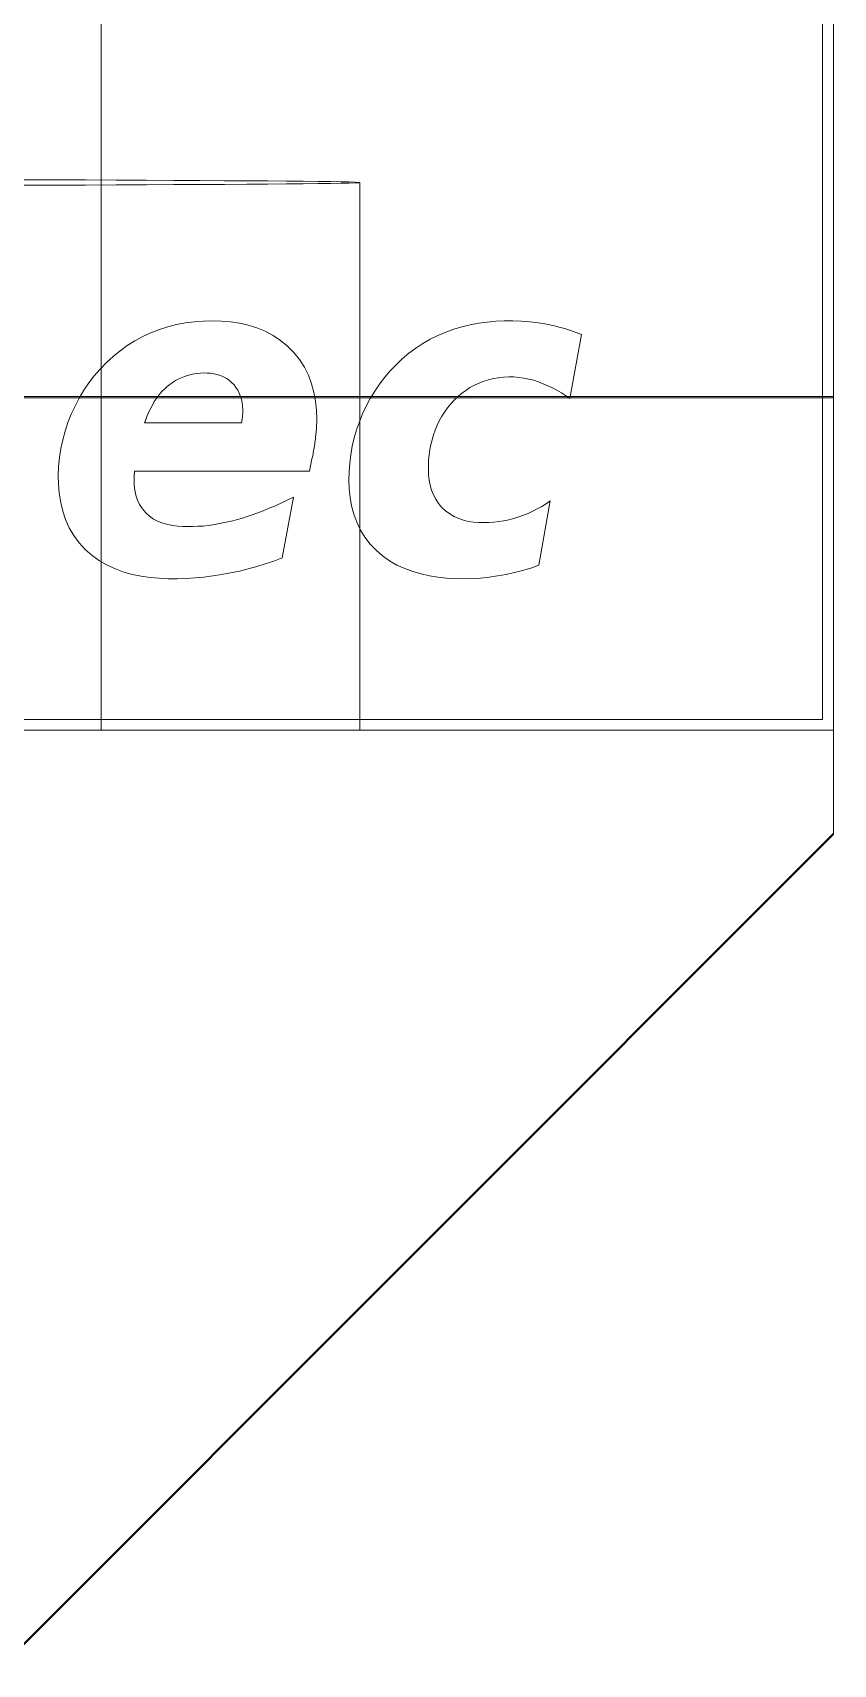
# Model space of a CAD drawing. Header units: millimetres. Extents: x 37984 to 70752, y 14140 to 37584.
# Drawn here: x 45894.26 to 45901.64, y 28283.47 to 28298.5 of the extents above; entities that cross this region are included whole.
import ezdxf

# ---------------------------------------------------------------- set-up
doc = ezdxf.new("R2010")
doc.units = ezdxf.units.MM
doc.layers.add('000-PI-Oprema', color=30, linetype='Continuous', lineweight=5)

# ---------------------------------------------------------------- blocks, each defined once
blk = doc.blocks.new('DELTA IP 30 - 47506030')
at = {"layer": '000-PI-Oprema'}
for p, q in [((47310.053, 28634.374), (47326.973, 28634.374)), ((47323.898, 28608.374), (47323.898, 28634.374)), ((47323.911, 28608.374), (47323.911, 28634.374)), ((47327.932, 28634.374), (47326.973, 28634.374)), ((47326.973, 28634.374), (47326.973, 28634.374)), ((47326.973, 28634.374), (47326.973, 28634.374)), ((47326.973, 28634.374), (47326.973, 28608.374)), ((47327.922, 28634.374), (47335.567, 28626.729)), ((47335.577, 28626.729), (47327.932, 28634.374)), ((47326.873, 28634.274), (47310.033, 28634.274)), ((47326.873, 28608.474), (47326.873, 28634.274)), ((47326.873, 28634.274), (47326.873, 28634.274)), ((47323.281, 28631.924), (47323.289, 28631.95)), ((47323.289, 28631.95), (47323.298, 28631.976)), ((47323.298, 28631.976), (47323.307, 28632.002)), ((47323.307, 28632.002), (47323.317, 28632.028)), ((47323.317, 28632.028), (47323.326, 28632.053)), ((47323.326, 28632.053), (47323.916, 28631.943)), ((47323.326, 28632.053), (47323.326, 28632.053)), ((47323.326, 28632.053), (47323.326, 28632.053)), ((47323.326, 28632.053), (47323.326, 28632.053)), ((47323.326, 28632.053), (47323.326, 28632.053)), ((47323.326, 28632.053), (47323.326, 28632.053)), ((47323.326, 28632.053), (47323.326, 28632.053)), ((47323.326, 28632.053), (47323.326, 28632.053)), ((47323.916, 28631.943), (47323.89, 28631.905)), ((47323.916, 28631.943), (47323.916, 28631.943)), ((47323.916, 28631.943), (47323.916, 28631.943)), ((47323.916, 28631.943), (47323.916, 28631.943)), ((47323.916, 28631.943), (47323.916, 28631.943)), ((47323.916, 28631.943), (47323.916, 28631.943)), ((47323.916, 28631.943), (47323.916, 28631.943)), ((47323.916, 28631.943), (47323.916, 28631.943)), ((47323.241, 28631.773), (47323.244, 28631.787)), ((47323.244, 28631.787), (47323.247, 28631.801)), ((47323.247, 28631.801), (47323.251, 28631.815)), ((47323.251, 28631.815), (47323.254, 28631.829)), ((47323.251, 28631.815), (47323.251, 28631.815)), ((47323.251, 28631.815), (47323.251, 28631.815)), ((47323.251, 28631.815), (47323.251, 28631.815)), ((47323.251, 28631.815), (47323.251, 28631.815)), ((47323.251, 28631.815), (47323.251, 28631.815)), ((47323.251, 28631.815), (47323.251, 28631.815)), ((47323.254, 28631.829), (47323.258, 28631.843)), ((47323.258, 28631.843), (47323.261, 28631.857)), ((47323.261, 28631.857), (47323.265, 28631.87)), ((47323.265, 28631.87), (47323.269, 28631.884)), ((47323.269, 28631.884), (47323.273, 28631.898)), ((47323.273, 28631.898), (47323.281, 28631.924)), ((47323.273, 28631.898), (47323.273, 28631.898)), ((47323.273, 28631.898), (47323.273, 28631.898)), ((47323.273, 28631.898), (47323.273, 28631.898)), ((47323.273, 28631.898), (47323.273, 28631.898)), ((47323.273, 28631.898), (47323.273, 28631.898)), ((47323.273, 28631.898), (47323.273, 28631.898)), ((47323.819, 28631.784), (47323.799, 28631.742)), ((47323.841, 28631.825), (47323.819, 28631.784)), ((47323.865, 28631.866), (47323.841, 28631.825)), ((47323.89, 28631.905), (47323.865, 28631.866)), ((47323.21, 28631.576), (47323.219, 28631.654)), ((47323.219, 28631.654), (47323.233, 28631.731)), ((47323.233, 28631.731), (47323.235, 28631.745)), ((47323.233, 28631.731), (47323.233, 28631.731)), ((47323.233, 28631.731), (47323.233, 28631.731)), ((47323.233, 28631.731), (47323.233, 28631.731)), ((47323.233, 28631.731), (47323.233, 28631.731)), ((47323.233, 28631.731), (47323.233, 28631.731)), ((47323.233, 28631.731), (47323.233, 28631.731)), ((47323.233, 28631.731), (47323.233, 28631.731)), ((47323.235, 28631.745), (47323.238, 28631.759)), ((47323.238, 28631.759), (47323.241, 28631.773)), ((47323.763, 28631.656), (47323.749, 28631.612)), ((47323.78, 28631.699), (47323.763, 28631.656)), ((47323.799, 28631.742), (47323.78, 28631.699)), ((47324.86, 28631.764), (47325.452, 28631.658)), ((47324.886, 28631.725), (47324.86, 28631.764)), ((47324.86, 28631.764), (47324.86, 28631.764)), ((47324.86, 28631.764), (47324.86, 28631.764)), ((47324.86, 28631.764), (47324.86, 28631.764)), ((47324.86, 28631.764), (47324.86, 28631.764)), ((47324.86, 28631.764), (47324.86, 28631.764)), ((47324.86, 28631.764), (47324.86, 28631.764)), ((47324.86, 28631.764), (47324.86, 28631.764)), ((47324.911, 28631.685), (47324.886, 28631.725)), ((47324.934, 28631.644), (47324.911, 28631.685)), ((47324.955, 28631.603), (47324.934, 28631.644)), ((47325.452, 28631.658), (47325.478, 28631.584)), ((47325.452, 28631.658), (47325.452, 28631.658)), ((47325.452, 28631.658), (47325.452, 28631.658)), ((47325.452, 28631.658), (47325.452, 28631.658)), ((47325.452, 28631.658), (47325.452, 28631.658)), ((47325.452, 28631.658), (47325.452, 28631.658)), ((47325.452, 28631.658), (47325.452, 28631.658)), ((47325.452, 28631.658), (47325.452, 28631.658)), ((47323.201, 28631.418), (47323.203, 28631.497)), ((47323.203, 28631.497), (47323.21, 28631.576)), ((47323.728, 28631.521), (47323.722, 28631.474)), ((47323.737, 28631.567), (47323.728, 28631.521)), ((47323.749, 28631.612), (47323.737, 28631.567)), ((47324.975, 28631.56), (47324.955, 28631.603)), ((47324.992, 28631.517), (47324.975, 28631.56)), ((47325.008, 28631.473), (47324.992, 28631.517)), ((47325.478, 28631.584), (47325.5, 28631.509)), ((47325.5, 28631.509), (47325.52, 28631.433)), ((47323.201, 28631.34), (47323.201, 28631.418)), ((47323.205, 28631.261), (47323.201, 28631.34)), ((47323.722, 28631.474), (47323.718, 28631.428)), ((47323.718, 28631.428), (47323.718, 28631.381)), ((47323.718, 28631.381), (47323.72, 28631.334)), ((47323.72, 28631.334), (47323.725, 28631.288)), ((47325.021, 28631.428), (47325.008, 28631.473)), ((47325.033, 28631.382), (47325.021, 28631.428)), ((47325.043, 28631.337), (47325.033, 28631.382)), ((47325.05, 28631.291), (47325.043, 28631.337)), ((47325.52, 28631.433), (47325.537, 28631.356)), ((47325.537, 28631.356), (47325.551, 28631.278)), ((47323.213, 28631.182), (47323.205, 28631.261)), ((47323.223, 28631.105), (47323.213, 28631.182)), ((47323.725, 28631.288), (47323.733, 28631.242)), ((47323.733, 28631.242), (47323.744, 28631.196)), ((47323.744, 28631.196), (47323.758, 28631.151)), ((47325.056, 28631.244), (47325.05, 28631.291)), ((47325.059, 28631.197), (47325.056, 28631.244)), ((47325.06, 28631.151), (47325.059, 28631.197)), ((47325.551, 28631.278), (47325.562, 28631.2)), ((47325.562, 28631.2), (47325.57, 28631.122)), ((47323.237, 28631.027), (47323.223, 28631.105)), ((47323.758, 28631.151), (47323.774, 28631.108)), ((47323.774, 28631.108), (47323.794, 28631.065)), ((47323.794, 28631.065), (47323.816, 28631.024)), ((47325.048, 28631.011), (47325.055, 28631.057)), ((47325.055, 28631.057), (47325.059, 28631.104)), ((47325.059, 28631.104), (47325.06, 28631.151)), ((47325.57, 28631.122), (47325.575, 28631.044)), ((47325.575, 28631.044), (47325.577, 28630.965)), ((47323.255, 28630.95), (47323.237, 28631.027)), ((47323.278, 28630.874), (47323.255, 28630.95)), ((47323.816, 28631.024), (47323.842, 28630.985)), ((47323.842, 28630.985), (47323.87, 28630.947)), ((47323.87, 28630.947), (47323.9, 28630.911)), ((47323.9, 28630.911), (47323.932, 28630.877)), ((47325.003, 28630.878), (47325.022, 28630.921)), ((47325.022, 28630.921), (47325.037, 28630.965)), ((47325.037, 28630.965), (47325.048, 28631.011)), ((47325.575, 28630.886), (47325.571, 28630.807)), ((47325.577, 28630.965), (47325.575, 28630.886)), ((47323.304, 28630.8), (47323.278, 28630.874)), ((47323.335, 28630.728), (47323.304, 28630.8)), ((47323.932, 28630.877), (47323.966, 28630.846)), ((47323.966, 28630.846), (47324.003, 28630.816)), ((47324.003, 28630.816), (47324.041, 28630.788)), ((47324.041, 28630.788), (47324.08, 28630.763)), ((47324.08, 28630.763), (47324.121, 28630.74)), ((47324.121, 28630.74), (47324.163, 28630.72)), ((47324.845, 28630.708), (47324.884, 28630.735)), ((47324.884, 28630.735), (47324.92, 28630.765)), ((47324.92, 28630.765), (47324.952, 28630.799)), ((47324.952, 28630.799), (47324.98, 28630.837)), ((47324.98, 28630.837), (47325.003, 28630.878)), ((47325.571, 28630.807), (47325.562, 28630.728)), ((47323.37, 28630.657), (47323.335, 28630.728)), ((47323.409, 28630.589), (47323.37, 28630.657)), ((47323.453, 28630.524), (47323.409, 28630.589)), ((47324.163, 28630.72), (47324.207, 28630.702)), ((47324.207, 28630.702), (47324.251, 28630.687)), ((47324.251, 28630.687), (47324.296, 28630.674)), ((47324.296, 28630.674), (47324.341, 28630.663)), ((47324.341, 28630.663), (47324.387, 28630.654)), ((47324.387, 28630.654), (47324.434, 28630.648)), ((47324.434, 28630.648), (47324.481, 28630.643)), ((47324.481, 28630.643), (47324.528, 28630.641)), ((47324.528, 28630.641), (47324.575, 28630.641)), ((47324.575, 28630.641), (47324.621, 28630.643)), ((47324.621, 28630.643), (47324.668, 28630.649)), ((47324.668, 28630.649), (47324.714, 28630.657)), ((47324.714, 28630.657), (47324.76, 28630.67)), ((47324.76, 28630.67), (47324.803, 28630.687)), ((47324.803, 28630.687), (47324.845, 28630.708)), ((47325.55, 28630.65), (47325.533, 28630.573)), ((47325.562, 28630.728), (47325.55, 28630.65)), ((47323.5, 28630.461), (47323.453, 28630.524)), ((47323.551, 28630.4), (47323.5, 28630.461)), ((47325.511, 28630.497), (47325.484, 28630.423)), ((47325.533, 28630.573), (47325.511, 28630.497)), ((47323.605, 28630.343), (47323.551, 28630.4)), ((47323.661, 28630.289), (47323.605, 28630.343)), ((47323.721, 28630.238), (47323.661, 28630.289)), ((47325.412, 28630.282), (47325.367, 28630.218)), ((47325.451, 28630.351), (47325.412, 28630.282)), ((47325.484, 28630.423), (47325.451, 28630.351)), ((47323.784, 28630.191), (47323.721, 28630.238)), ((47323.849, 28630.146), (47323.784, 28630.191)), ((47323.917, 28630.105), (47323.849, 28630.146)), ((47325.315, 28630.158), (47325.258, 28630.103)), ((47325.367, 28630.218), (47325.315, 28630.158)), ((47326.973, 28630.009), (47321.927, 28630.009)), ((47323.986, 28630.068), (47323.917, 28630.105)), ((47324.058, 28630.034), (47323.986, 28630.068)), ((47324.13, 28630.005), (47324.058, 28630.034)), ((47324.205, 28629.979), (47324.13, 28630.005)), ((47325.056, 28629.98), (47324.982, 28629.953)), ((47325.128, 28630.014), (47325.056, 28629.98)), ((47325.195, 28630.055), (47325.128, 28630.014)), ((47325.258, 28630.103), (47325.195, 28630.055)), ((47324.28, 28629.957), (47324.205, 28629.979)), ((47324.357, 28629.939), (47324.28, 28629.957)), ((47324.435, 28629.925), (47324.357, 28629.939)), ((47324.513, 28629.915), (47324.435, 28629.925)), ((47324.591, 28629.909), (47324.513, 28629.915)), ((47324.67, 28629.907), (47324.591, 28629.909)), ((47324.749, 28629.911), (47324.67, 28629.907)), ((47324.828, 28629.919), (47324.749, 28629.911)), ((47324.906, 28629.933), (47324.828, 28629.919)), ((47324.982, 28629.953), (47324.906, 28629.933)), ((47323.628, 28629.497), (47323.702, 28629.535)), ((47323.702, 28629.535), (47323.78, 28629.564)), ((47323.78, 28629.564), (47323.86, 28629.586)), ((47323.86, 28629.586), (47323.942, 28629.601)), ((47323.942, 28629.601), (47324.025, 28629.609)), ((47324.025, 28629.609), (47324.108, 28629.612)), ((47324.108, 28629.612), (47324.192, 28629.609)), ((47324.192, 28629.609), (47324.275, 28629.601)), ((47324.275, 28629.601), (47324.284, 28629.6)), ((47324.275, 28629.601), (47324.275, 28629.601)), ((47324.275, 28629.601), (47324.275, 28629.601)), ((47324.275, 28629.601), (47324.275, 28629.601)), ((47324.275, 28629.601), (47324.275, 28629.601)), ((47324.275, 28629.601), (47324.275, 28629.601)), ((47324.275, 28629.601), (47324.275, 28629.601)), ((47324.275, 28629.601), (47324.275, 28629.601)), ((47324.284, 28629.6), (47324.293, 28629.599)), ((47324.293, 28629.599), (47324.302, 28629.598)), ((47324.302, 28629.598), (47324.311, 28629.597)), ((47324.311, 28629.597), (47324.32, 28629.595)), ((47324.32, 28629.595), (47324.329, 28629.594)), ((47324.329, 28629.594), (47324.338, 28629.593)), ((47324.329, 28629.594), (47324.329, 28629.594)), ((47324.329, 28629.594), (47324.329, 28629.594)), ((47324.329, 28629.594), (47324.329, 28629.594)), ((47324.329, 28629.594), (47324.329, 28629.594)), ((47324.329, 28629.594), (47324.329, 28629.594)), ((47324.329, 28629.594), (47324.329, 28629.594)), ((47324.338, 28629.593), (47324.347, 28629.591)), ((47324.347, 28629.591), (47324.356, 28629.59)), ((47324.356, 28629.59), (47324.365, 28629.588)), ((47324.365, 28629.588), (47324.374, 28629.587)), ((47324.374, 28629.587), (47324.383, 28629.585)), ((47324.383, 28629.585), (47324.383, 28629.585)), ((47324.383, 28629.585), (47324.383, 28629.585)), ((47324.383, 28629.585), (47324.383, 28629.585)), ((47324.383, 28629.585), (47324.383, 28629.585)), ((47324.383, 28629.585), (47324.383, 28629.585)), ((47324.383, 28629.585), (47324.383, 28629.585)), ((47324.383, 28629.585), (47324.398, 28629.582)), ((47324.398, 28629.582), (47324.413, 28629.579)), ((47324.413, 28629.579), (47324.427, 28629.577)), ((47324.427, 28629.577), (47324.442, 28629.574)), ((47324.442, 28629.574), (47324.457, 28629.571)), ((47324.457, 28629.571), (47324.472, 28629.567)), ((47324.472, 28629.567), (47324.587, 28629.544)), ((47324.472, 28629.567), (47324.472, 28629.567)), ((47324.472, 28629.567), (47324.472, 28629.567)), ((47324.472, 28629.567), (47324.472, 28629.567)), ((47324.472, 28629.567), (47324.472, 28629.567)), ((47324.472, 28629.567), (47324.472, 28629.567)), ((47324.472, 28629.567), (47324.472, 28629.567)), ((47324.472, 28629.567), (47324.472, 28629.567)), ((47324.587, 28629.544), (47324.587, 28627.931)), ((47324.587, 28629.544), (47324.587, 28629.544)), ((47324.587, 28629.544), (47324.587, 28629.544)), ((47324.587, 28629.544), (47324.587, 28629.544)), ((47324.587, 28629.544), (47324.587, 28629.544)), ((47324.587, 28629.544), (47324.587, 28629.544)), ((47324.587, 28629.544), (47324.587, 28629.544)), ((47324.587, 28629.544), (47324.587, 28629.544)), ((47323.434, 28629.342), (47323.493, 28629.401)), ((47323.493, 28629.401), (47323.558, 28629.453)), ((47323.558, 28629.453), (47323.628, 28629.497)), ((47324.824, 28629.398), (47325.385, 28629.292)), ((47324.844, 28629.357), (47324.824, 28629.398)), ((47324.824, 28629.398), (47324.824, 28629.398)), ((47324.824, 28629.398), (47324.824, 28629.398)), ((47324.824, 28629.398), (47324.824, 28629.398)), ((47324.824, 28629.398), (47324.824, 28629.398)), ((47324.824, 28629.398), (47324.824, 28629.398)), ((47324.824, 28629.398), (47324.824, 28629.398)), ((47324.824, 28629.398), (47324.824, 28629.398)), ((47323.335, 28629.209), (47323.381, 28629.278)), ((47323.381, 28629.278), (47323.434, 28629.342)), ((47324.865, 28629.315), (47324.844, 28629.357)), ((47324.884, 28629.273), (47324.865, 28629.315)), ((47324.904, 28629.231), (47324.884, 28629.273)), ((47324.922, 28629.188), (47324.904, 28629.231)), ((47325.385, 28629.292), (47325.414, 28629.215)), ((47325.385, 28629.292), (47325.385, 28629.292)), ((47325.385, 28629.292), (47325.385, 28629.292)), ((47325.385, 28629.292), (47325.385, 28629.292)), ((47325.385, 28629.292), (47325.385, 28629.292)), ((47325.385, 28629.292), (47325.385, 28629.292)), ((47325.385, 28629.292), (47325.385, 28629.292)), ((47325.385, 28629.292), (47325.385, 28629.292)), ((47323.265, 28629.059), (47323.296, 28629.136)), ((47323.296, 28629.136), (47323.335, 28629.209)), ((47324.94, 28629.145), (47324.922, 28629.188)), ((47324.957, 28629.102), (47324.94, 28629.145)), ((47324.974, 28629.059), (47324.957, 28629.102)), ((47325.414, 28629.215), (47325.44, 28629.137)), ((47325.44, 28629.137), (47325.464, 28629.058)), ((47323.222, 28628.898), (47323.24, 28628.98)), ((47323.24, 28628.98), (47323.265, 28629.059)), ((47324.018, 28628.929), (47323.987, 28628.927)), ((47324.049, 28628.929), (47324.018, 28628.929)), ((47324.08, 28628.927), (47324.049, 28628.929)), ((47324.989, 28629.015), (47324.974, 28629.059)), ((47325.004, 28628.971), (47324.989, 28629.015)), ((47325.018, 28628.927), (47325.004, 28628.971)), ((47325.464, 28629.058), (47325.486, 28628.979)), ((47325.486, 28628.979), (47325.506, 28628.898)), ((47323.203, 28628.733), (47323.209, 28628.816)), ((47323.209, 28628.816), (47323.222, 28628.898)), ((47323.731, 28628.778), (47323.716, 28628.751)), ((47323.748, 28628.804), (47323.731, 28628.778)), ((47323.768, 28628.827), (47323.748, 28628.804)), ((47323.79, 28628.849), (47323.768, 28628.827)), ((47323.815, 28628.867), (47323.79, 28628.849)), ((47323.841, 28628.884), (47323.815, 28628.867)), ((47323.868, 28628.897), (47323.841, 28628.884)), ((47323.897, 28628.908), (47323.868, 28628.897)), ((47323.927, 28628.917), (47323.897, 28628.908)), ((47323.957, 28628.923), (47323.927, 28628.917)), ((47323.987, 28628.927), (47323.957, 28628.923)), ((47324.11, 28628.923), (47324.08, 28628.927)), ((47324.14, 28628.917), (47324.11, 28628.923)), ((47324.14, 28628.025), (47324.14, 28628.917)), ((47324.14, 28628.917), (47324.14, 28628.917)), ((47324.14, 28628.917), (47324.14, 28628.917)), ((47324.14, 28628.917), (47324.14, 28628.917)), ((47324.14, 28628.917), (47324.14, 28628.917)), ((47324.14, 28628.917), (47324.14, 28628.917)), ((47324.14, 28628.917), (47324.14, 28628.917)), ((47324.14, 28628.917), (47324.14, 28628.917)), ((47325.031, 28628.882), (47325.018, 28628.927)), ((47325.043, 28628.837), (47325.031, 28628.882)), ((47325.053, 28628.792), (47325.043, 28628.837)), ((47325.063, 28628.747), (47325.053, 28628.792)), ((47325.506, 28628.898), (47325.523, 28628.817)), ((47325.523, 28628.817), (47325.538, 28628.736)), ((47323.201, 28628.65), (47323.203, 28628.733)), ((47323.203, 28628.567), (47323.201, 28628.65)), ((47323.684, 28628.633), (47323.682, 28628.602)), ((47323.688, 28628.663), (47323.684, 28628.633)), ((47323.695, 28628.693), (47323.688, 28628.663)), ((47323.704, 28628.723), (47323.695, 28628.693)), ((47323.716, 28628.751), (47323.704, 28628.723)), ((47325.072, 28628.701), (47325.063, 28628.747)), ((47325.08, 28628.655), (47325.072, 28628.701)), ((47325.086, 28628.609), (47325.08, 28628.655)), ((47325.538, 28628.736), (47325.551, 28628.654)), ((47325.551, 28628.654), (47325.561, 28628.572)), ((47323.21, 28628.484), (47323.203, 28628.567)), ((47323.221, 28628.402), (47323.21, 28628.484)), ((47323.682, 28628.602), (47323.681, 28628.571)), ((47323.681, 28628.571), (47323.683, 28628.541)), ((47323.683, 28628.541), (47323.686, 28628.51)), ((47323.686, 28628.51), (47323.69, 28628.48)), ((47323.69, 28628.48), (47323.696, 28628.45)), ((47325.091, 28628.563), (47325.086, 28628.609)), ((47325.094, 28628.516), (47325.091, 28628.563)), ((47325.096, 28628.47), (47325.094, 28628.516)), ((47325.561, 28628.572), (47325.569, 28628.49)), ((47325.569, 28628.49), (47325.574, 28628.408)), ((47323.236, 28628.32), (47323.221, 28628.402)), ((47323.696, 28628.45), (47323.704, 28628.42)), ((47323.704, 28628.42), (47323.713, 28628.391)), ((47323.713, 28628.391), (47323.725, 28628.362)), ((47323.725, 28628.362), (47323.737, 28628.334)), ((47323.737, 28628.334), (47323.752, 28628.308)), ((47325.086, 28628.285), (47325.092, 28628.331)), ((47325.092, 28628.331), (47325.095, 28628.377)), ((47325.095, 28628.377), (47325.097, 28628.424)), ((47325.097, 28628.424), (47325.096, 28628.47)), ((47325.574, 28628.408), (47325.577, 28628.326)), ((47323.256, 28628.24), (47323.236, 28628.32)), ((47323.281, 28628.161), (47323.256, 28628.24)), ((47323.752, 28628.308), (47323.768, 28628.282)), ((47323.768, 28628.282), (47323.786, 28628.257)), ((47323.786, 28628.257), (47323.805, 28628.233)), ((47323.805, 28628.233), (47323.826, 28628.21)), ((47323.826, 28628.21), (47323.848, 28628.188)), ((47323.848, 28628.188), (47323.871, 28628.168)), ((47325.048, 28628.15), (47325.064, 28628.194)), ((47325.064, 28628.194), (47325.077, 28628.239)), ((47325.077, 28628.239), (47325.086, 28628.285)), ((47325.577, 28628.242), (47325.573, 28628.159)), ((47325.577, 28628.326), (47325.577, 28628.242)), ((47323.311, 28628.083), (47323.281, 28628.161)), ((47323.345, 28628.008), (47323.311, 28628.083)), ((47323.871, 28628.168), (47323.895, 28628.149)), ((47323.895, 28628.149), (47323.919, 28628.131)), ((47323.919, 28628.131), (47323.945, 28628.114)), ((47323.945, 28628.114), (47323.972, 28628.099)), ((47323.972, 28628.099), (47323.998, 28628.084)), ((47323.998, 28628.084), (47324.026, 28628.07)), ((47324.026, 28628.07), (47324.054, 28628.058)), ((47324.054, 28628.058), (47324.082, 28628.046)), ((47324.082, 28628.046), (47324.111, 28628.035)), ((47324.111, 28628.035), (47324.14, 28628.025)), ((47324.934, 28628.004), (47324.969, 28628.035)), ((47324.969, 28628.035), (47325.001, 28628.069)), ((47325.001, 28628.069), (47325.027, 28628.108)), ((47325.027, 28628.108), (47325.048, 28628.15)), ((47325.566, 28628.076), (47325.554, 28627.994)), ((47325.573, 28628.159), (47325.566, 28628.076)), ((47323.384, 28627.935), (47323.345, 28628.008)), ((47323.428, 28627.865), (47323.384, 28627.935)), ((47324.14, 28628.025), (47324.14, 28628.025)), ((47324.14, 28628.025), (47324.14, 28628.025)), ((47324.14, 28628.025), (47324.14, 28628.025)), ((47324.14, 28628.025), (47324.14, 28628.025)), ((47324.14, 28628.025), (47324.14, 28628.025)), ((47324.14, 28628.025), (47324.14, 28628.025)), ((47324.14, 28628.025), (47324.14, 28628.025)), ((47324.587, 28627.931), (47324.589, 28627.931)), ((47324.587, 28627.931), (47324.587, 28627.931)), ((47324.587, 28627.931), (47324.587, 28627.931)), ((47324.587, 28627.931), (47324.587, 28627.931)), ((47324.587, 28627.931), (47324.587, 28627.931)), ((47324.587, 28627.931), (47324.587, 28627.931)), ((47324.587, 28627.931), (47324.587, 28627.931)), ((47324.587, 28627.931), (47324.587, 28627.931)), ((47324.589, 28627.931), (47324.591, 28627.931)), ((47324.591, 28627.931), (47324.593, 28627.931)), ((47324.593, 28627.931), (47324.595, 28627.931)), ((47324.595, 28627.931), (47324.597, 28627.931)), ((47324.597, 28627.931), (47324.599, 28627.93)), ((47324.599, 28627.93), (47324.601, 28627.93)), ((47324.599, 28627.93), (47324.599, 28627.93)), ((47324.599, 28627.93), (47324.599, 28627.93)), ((47324.599, 28627.93), (47324.599, 28627.93)), ((47324.599, 28627.93), (47324.599, 28627.93)), ((47324.599, 28627.93), (47324.599, 28627.93)), ((47324.599, 28627.93), (47324.599, 28627.93)), ((47324.601, 28627.93), (47324.603, 28627.93)), ((47324.603, 28627.93), (47324.605, 28627.93)), ((47324.605, 28627.93), (47324.607, 28627.93)), ((47324.607, 28627.93), (47324.609, 28627.93)), ((47324.609, 28627.93), (47324.611, 28627.93)), ((47324.611, 28627.93), (47324.611, 28627.93)), ((47324.611, 28627.93), (47324.611, 28627.93)), ((47324.611, 28627.93), (47324.611, 28627.93)), ((47324.611, 28627.93), (47324.611, 28627.93)), ((47324.611, 28627.93), (47324.611, 28627.93)), ((47324.611, 28627.93), (47324.611, 28627.93)), ((47324.611, 28627.93), (47324.613, 28627.929)), ((47324.613, 28627.929), (47324.615, 28627.929)), ((47324.615, 28627.929), (47324.617, 28627.929)), ((47324.617, 28627.929), (47324.618, 28627.929)), ((47324.618, 28627.929), (47324.62, 28627.929)), ((47324.62, 28627.929), (47324.622, 28627.929)), ((47324.622, 28627.929), (47324.669, 28627.927)), ((47324.622, 28627.929), (47324.622, 28627.929)), ((47324.622, 28627.929), (47324.622, 28627.929)), ((47324.622, 28627.929), (47324.622, 28627.929)), ((47324.622, 28627.929), (47324.622, 28627.929)), ((47324.622, 28627.929), (47324.622, 28627.929)), ((47324.622, 28627.929), (47324.622, 28627.929)), ((47324.622, 28627.929), (47324.622, 28627.929)), ((47324.669, 28627.927), (47324.716, 28627.929)), ((47324.716, 28627.929), (47324.762, 28627.934)), ((47324.762, 28627.934), (47324.808, 28627.944)), ((47324.808, 28627.944), (47324.852, 28627.959)), ((47324.852, 28627.959), (47324.894, 28627.979)), ((47324.894, 28627.979), (47324.934, 28628.004)), ((47325.537, 28627.913), (47325.515, 28627.833)), ((47325.554, 28627.994), (47325.537, 28627.913)), ((47323.476, 28627.798), (47323.428, 28627.865)), ((47323.529, 28627.734), (47323.476, 28627.798)), ((47323.585, 28627.673), (47323.529, 28627.734)), ((47325.487, 28627.755), (47325.452, 28627.68)), ((47325.515, 28627.833), (47325.487, 28627.755)), ((47326.973, 28627.624), (47313.371, 28627.624)), ((47323.645, 28627.615), (47323.585, 28627.673)), ((47323.707, 28627.561), (47323.645, 28627.615)), ((47325.411, 28627.609), (47325.363, 28627.541)), ((47325.452, 28627.68), (47325.411, 28627.609)), ((47326.973, 28627.624), (47326.973, 28627.624)), ((47323.773, 28627.511), (47323.707, 28627.561)), ((47323.841, 28627.465), (47323.773, 28627.511)), ((47323.912, 28627.422), (47323.841, 28627.465)), ((47325.308, 28627.478), (47325.247, 28627.421)), ((47325.363, 28627.541), (47325.308, 28627.478)), ((47323.986, 28627.383), (47323.912, 28627.422)), ((47324.061, 28627.348), (47323.986, 28627.383)), ((47324.138, 28627.318), (47324.061, 28627.348)), ((47324.216, 28627.292), (47324.138, 28627.318)), ((47324.296, 28627.27), (47324.216, 28627.292)), ((47325.032, 28627.296), (47324.953, 28627.27)), ((47325.108, 28627.33), (47325.032, 28627.296)), ((47325.18, 28627.372), (47325.108, 28627.33)), ((47325.247, 28627.421), (47325.18, 28627.372)), ((47324.377, 28627.253), (47324.296, 28627.27)), ((47324.459, 28627.24), (47324.377, 28627.253)), ((47324.542, 28627.232), (47324.459, 28627.24)), ((47324.625, 28627.229), (47324.542, 28627.232)), ((47324.707, 28627.231), (47324.625, 28627.229)), ((47324.79, 28627.238), (47324.707, 28627.231)), ((47324.873, 28627.251), (47324.79, 28627.238)), ((47324.953, 28627.27), (47324.873, 28627.251))]:
    blk.add_line(p, q, dxfattribs=at)
for start_param, end_param in [(0, 1.570796), (-1.570796, 0)]:
    blk.add_ellipse((47321.927, 28621.374), major_axis=(0, 8.636), ratio=0.003813, start_param=start_param, end_param=end_param, dxfattribs=at)

msp = doc.modelspace()

# ---------------------------------------------------------------- block references
at = {"layer": '000-PI-Oprema', "rotation": 270}
msp.add_blockref('DELTA IP 30 - 47506030', (17267.27, 75619.046), dxfattribs=at)

doc.saveas('drawing.dxf')
